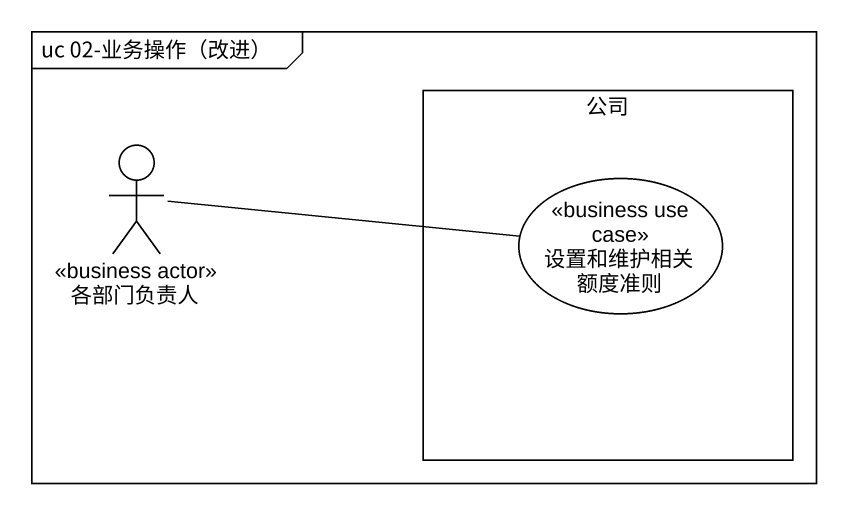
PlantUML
@startuml
mainframe uc 02-业务操作（改进）
rectangle 公司 {
  usecase 设置和维护相关额度准则 <<business use case>>
}
actor 各部门负责人 <<business actor>>
各部门负责人 -right- 设置和维护相关额度准则
@enduml
